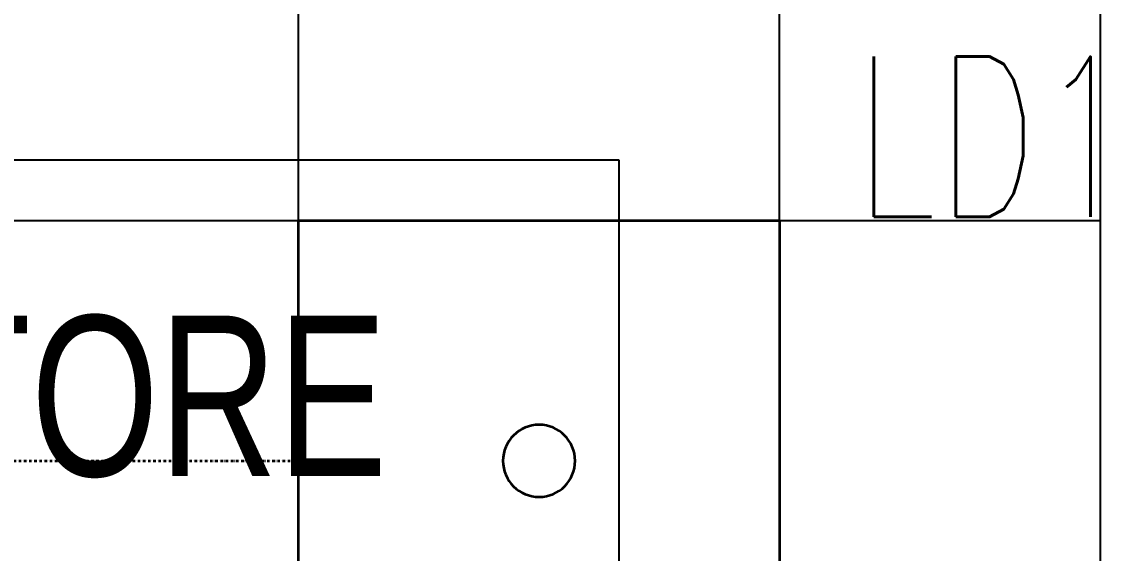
# Model space of a CAD drawing. Extents: x -12260 to 57327, y -29287 to 19916.
# Drawn here: x 38031 to 39376, y 7520 to 8183 of the extents above; entities that cross this region are included whole.
import ezdxf
from ezdxf.enums import TextEntityAlignment as Align

# ---------------------------------------------------------------- set-up
doc = ezdxf.new("R2010")
doc.units = 0
doc.header["$LTSCALE"] = 0.25
doc.linetypes.add('DASHDOT', pattern=[25.4, 12.7, -6.35, 0, -6.35])
for name, color, linetype, lineweight in [('01-First Floor$0$72_EGR_BASE_TEXT', 252, 'Continuous', 5), ('01-First Floor$0$LOADING', 253, 'Continuous', 5), ('01-First Floor$0$Walls', 251, 'Continuous', 5), ('E-LITE-CIRC-NUMB', 6, 'Continuous', 25), ('E-LITE-CLNG', 150, 'Continuous', 35), ('E-LITE-CLNG-CNDT', 6, 'DASHDOT', 35), ('E-LITE-CTRL', 6, 'Continuous', 25), ('E-LITE-IDEN', 6, 'Continuous', 25)]:
    doc.layers.add(name, color=color, linetype=linetype, lineweight=lineweight)
doc.layers.add('01-First Floor$0$FALSE CEILING', color=251, linetype='Continuous')
doc.styles.add('01-First Floor$0$X3G_ENTITY_9EC9', font='swisscl.ttf', dxfattribs={"height": 0.2})
doc.styles.add('DC_SIMPLEX', font='SIMPLEX.shx', dxfattribs={"width": 0.7})

# ---------------------------------------------------------------- blocks, each defined once
blk = doc.blocks.new('01-First Floor')
at = {"layer": '01-First Floor$0$FALSE CEILING', "linetype": 'Continuous'}
for p, q in [((38376, 5535), (38376, 8610)), ((38976, 5535), (38976, 8610)), ((35376, 7935), (39376, 7935))]:
    blk.add_line(p, q, dxfattribs=at)
at = {"layer": '01-First Floor$0$FALSE CEILING'}
for p, q in [((39376, 5535, -0.1), (39376, 8610, -0.1)), ((38776, 8010, -0.1), (36576, 8010, -0.1)), ((38776, 5535, -0.1), (38776, 8010, -0.1))]:
    blk.add_line(p, q, dxfattribs=at)
blk.add_lwpolyline([(39376, 8610), (35376, 8610), (35376, 5535), (39376, 5535)], close=True, dxfattribs=at)
at = {"layer": '01-First Floor$0$LOADING'}
for p, q in [((39376, 5535, -0.1), (39376, 8610, -0.1)), ((38776, 8010, -0.1), (36576, 8010, -0.1)), ((38776, 5535, -0.1), (38776, 8010, -0.1))]:
    blk.add_line(p, q, dxfattribs=at)
at = {"layer": '01-First Floor$0$Walls'}
blk.add_line((39376, 5535), (39376, 8610), dxfattribs=at)
at = {"layer": '01-First Floor$0$72_EGR_BASE_TEXT', "insert": (37803.3, 7816.2, 0), "char_height": 200, "attachment_point": 2, "style": '01-First Floor$0$X3G_ENTITY_9EC9'}
blk.add_mtext('DRUG STORE', dxfattribs=at)
blk = doc.blocks.new('*U25')
blk.add_lwpolyline([(-300, 300), (-300, -300), (300, -300), (300, 300)], close=True)
blk.add_circle((0, 0), 45)
at = {"layer": 'E-LITE-CIRC-NUMB', "style": 'DC_SIMPLEX', "width": 0.7, "flags": 8}
blk.add_attdef('CIRCUIT', text='', height=200, rotation=0, dxfattribs=at).set_placement((-473.9, 300), align=Align.RIGHT)
at = {"layer": 'E-LITE-CTRL', "style": 'DC_SIMPLEX', "width": 0.7, "flags": 8}
blk.add_attdef('CONTROL', (1118.9, -935), '', height=200, rotation=360, dxfattribs=at)
at = {"layer": 'E-LITE-IDEN', "style": 'DC_SIMPLEX', "width": 0.7, "flags": 8}
blk.add_attdef('TYPE', (460.4, 457.6), '', height=200, rotation=360, dxfattribs=at)

msp = doc.modelspace()

# ---------------------------------------------------------------- linework, layer by layer
at = {"layer": 'E-LITE-CLNG-CNDT'}
msp.add_lwpolyline([(36575.9, 7635.1), (38375.9, 7635.1)], dxfattribs=at)

# ---------------------------------------------------------------- block references
at = {"layer": 'E-LITE-CLNG'}
ref = msp.add_blockref('*U25', (38676, 7635.1), dxfattribs=dict(at, xscale=-1))
ref.add_attrib('TYPE', 'LD1', (39069.5, 7939.5), dxfattribs={"layer": 'E-LITE-IDEN', "height": 200, "rotation": 0, "style": 'DC_SIMPLEX', "width": 0.7, "flags": 8})
at = {"layer": 'E-LITE-CLNG-CNDT'}
msp.add_blockref('01-First Floor', (0, 0), dxfattribs=at)

doc.saveas('drawing.dxf')
